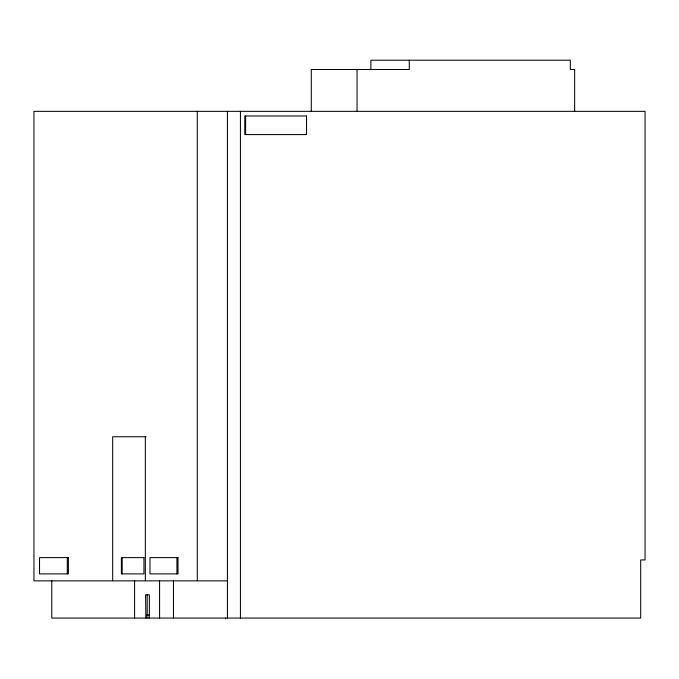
<?xml version="1.0" encoding="UTF-8"?>
<svg xmlns="http://www.w3.org/2000/svg" width="679" height="679" viewBox="0 0 679 679"><rect width="100%" height="100%" fill="white"/><g stroke="black" fill="none" stroke-linecap="round" stroke-linejoin="round"><path stroke-width="1.02" d="M146.104 436.75L112.68 436.75L112.68 580.859M227.423 580.859L33.95 580.859L33.95 111.339L645.05 111.339L645.05 559.937L640.696 559.937L640.696 618.051L51.782 618.051L51.782 580.859M574.655 111.339L574.655 69.496L570.301 69.496L570.301 60.202L370.878 60.202L370.878 69.496M409.259 60.202L409.259 69.496L311.296 69.496L311.296 111.339M357.035 69.496L357.035 111.339M245.603 115.982L245.603 134.578M240.434 111.339L240.434 618.051M227.423 111.339L227.423 618.051M225.547 618.051L225.547 618.798M197.283 111.339L197.283 580.859M176.922 557.62L176.922 573.891M173.459 580.859L173.459 618.051M159.573 580.859L159.573 618.051M149.117 614.953L149.117 618.051M147.216 594.804L147.216 614.953M146.944 618.051L146.944 614.953L149.388 614.953L149.388 594.804L145.578 594.804L145.858 618.051M145.34 436.75L145.34 580.859M134.595 580.859L134.595 618.051M122.195 557.62L122.195 573.891M67.289 557.62L67.289 573.891M306.535 115.982L244.788 115.982L244.788 134.578L306.535 134.578L306.535 115.982M68.375 557.62L39.526 557.62L39.526 573.891L68.375 573.891L68.375 557.62M143.956 557.62L121.38 557.62L121.38 573.891L143.956 573.891L143.956 557.62M178.008 557.62L149.974 557.62L149.974 573.891L178.008 573.891L178.008 557.62"/></g></svg>
